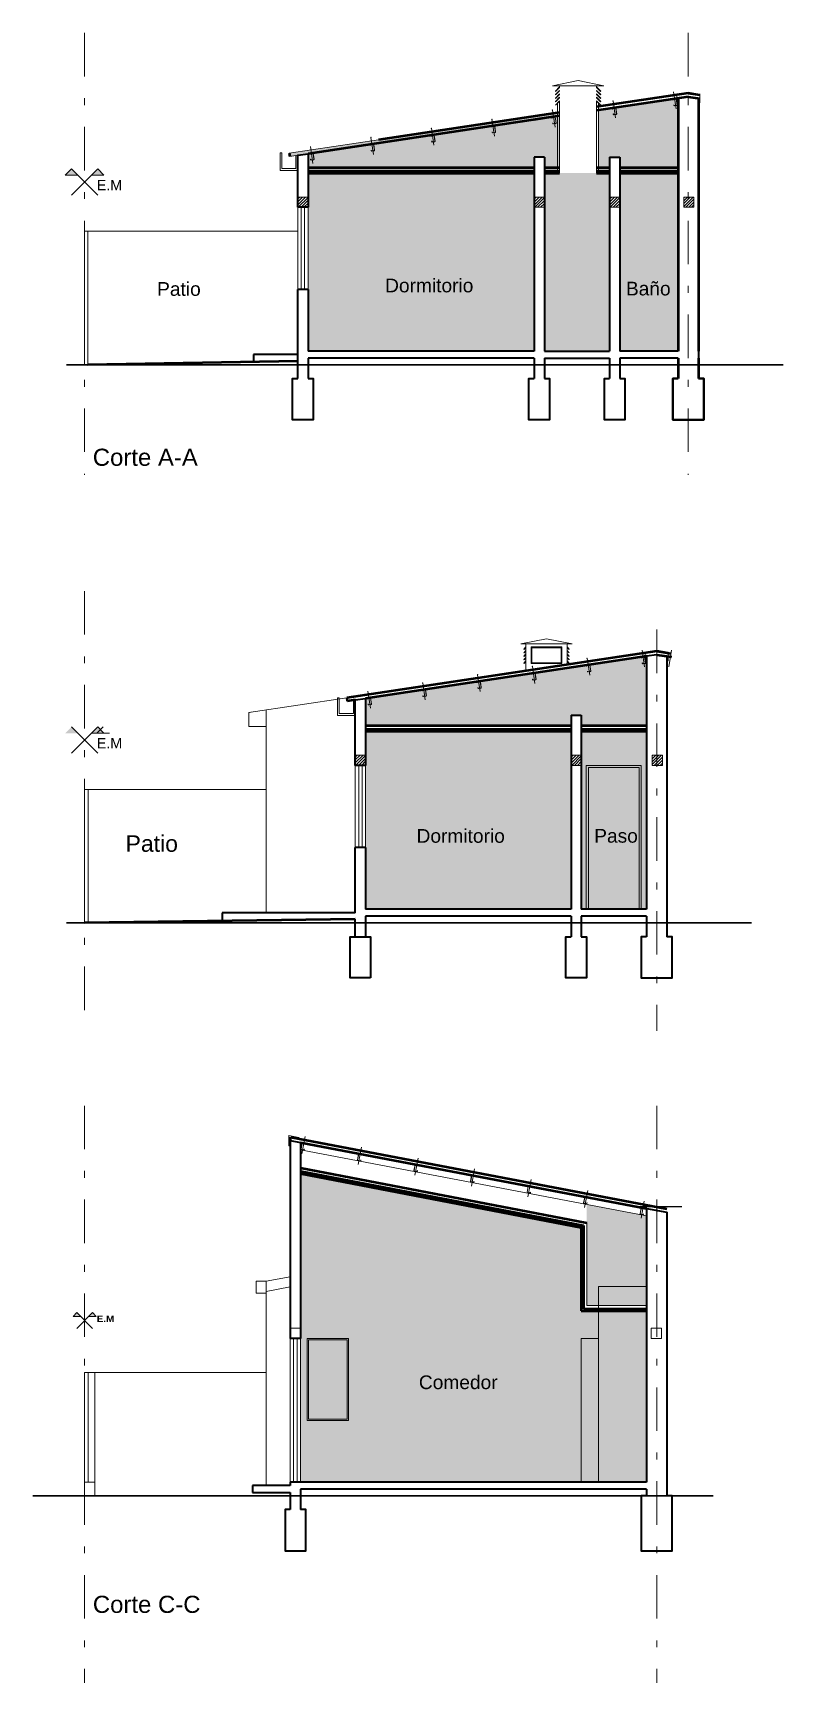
# Model space of a CAD drawing. Header units: millimetres. Extents: x 2761 to 3221, y 1635 to 1962.
# Drawn here: x 2873.03 to 2883.98, y 1832.33 to 1856.41 of the extents above; entities that cross this region are included whole.
import ezdxf

# ---------------------------------------------------------------- set-up
doc = ezdxf.new("R2010")
doc.units = ezdxf.units.MM
doc.linetypes.add('DASHDOT', pattern=[25.4, 12.7, -6.35, 0, -6.35])
for name, color, linetype, lineweight in [('Aberturas', 239, 'Continuous', 18), ('Cotas', 8, 'Continuous', 15), ('Detalles', 3, 'Continuous', 15), ('Ejes', 3, 'DASHDOT', 13), ('Muros', 6, 'Continuous', 50), ('Textos', 3, 'Continuous', 9), ('Vistas', 1, 'Continuous', 20)]:
    doc.layers.add(name, color=color, linetype=linetype, lineweight=lineweight)
doc.layers.add('Ambientes Climatizados', color=7, linetype='Continuous', lineweight=15, true_color=0x9fc5e8)
doc.layers.add('Ambientes No climatizados', color=7, linetype='Continuous', lineweight=15, true_color=0x93c47d)
doc.layers.add('No View', color=70, linetype='Continuous', plot=False)
doc.styles.get("Standard").update_dxf_attribs({"font": 'arial.ttf'})
doc.linetypes.add('ZIGZAG', pattern='A,0.00254,-5.08,[131,ltypeshp.shx,S=5.08,R=0,X=-5.08,Y=0],-10.16,[131,ltypeshp.shx,S=5.08,R=180,X=5.08,Y=0],-5.08', length=20.32254)

# ---------------------------------------------------------------- blocks, each defined once
blk = doc.blocks.new('PCF C N10')
at = {"color": 0}
for p, q in [((-0.025, 0.008), (-0.025, 0.092)), ((-0.023, 0.008), (-0.023, 0.092)), ((0.017, 0.1), (-0.017, 0.1)), ((0.017, 0.098), (-0.017, 0.098)), ((0.017, 0.002), (-0.017, 0.002)), ((0.017, 0), (-0.017, 0)), ((0.023, 0.085), (0.023, 0.092)), ((0.023, 0.085), (0.025, 0.085)), ((0.023, 0.008), (0.023, 0.015)), ((0.023, 0.015), (0.025, 0.015)), ((0.025, 0.085), (0.025, 0.092)), ((0.025, 0.008), (0.025, 0.015))]:
    blk.add_line(p, q, dxfattribs=at)
for centre, radius, start, end in [((-0.017, 0.092), 0.008, 90, 180), ((-0.017, 0.008), 0.008, 180, 270), ((-0.017, 0.092), 0.006, 90, 180), ((-0.017, 0.008), 0.006, 180, 270), ((0.017, 0.092), 0.008, 360, 90), ((0.017, 0.092), 0.006, 360, 90), ((0.017, 0.008), 0.008, 270, 360), ((0.017, 0.008), 0.006, 270, 360)]:
    blk.add_arc(centre, radius, start, end, dxfattribs=at)

msp = doc.modelspace()

# ---------------------------------------------------------------- hatches: boundary and pattern name
at = {"layer": 'Ambientes Climatizados', "lineweight": 20, "transparency": 33554559}
h = msp.add_hatch(color=256, dxfattribs=at)
h.dxf.hatch_style = 1
h.paths.add_polyline_path([(2881.446, 1854.369), (2881.258, 1854.369), (2880.718, 1854.369), (2880.496, 1854.369), (2880.496, 1851.769), (2881.446, 1851.769)])
h.paths.add_polyline_path([(2880.346, 1854.369), (2877.046, 1854.369), (2877.046, 1853.869), (2877.046, 1852.669), (2877.046, 1851.769), (2880.346, 1851.769)])
h.paths.add_polyline_path([(2882.446, 1854.369), (2881.596, 1854.369), (2881.596, 1851.769), (2882.446, 1851.769)])
h = msp.add_hatch(color=256, dxfattribs=at)
h.dxf.hatch_style = 1
h.paths.add_polyline_path([(2880.885, 1846.224), (2877.885, 1846.224), (2877.885, 1845.724), (2877.885, 1844.524), (2877.885, 1843.624), (2880.885, 1843.624)])
h.paths.add_polyline_path([(2881.985, 1846.224), (2881.035, 1846.224), (2881.035, 1843.624), (2881.985, 1843.624)])
h = msp.add_hatch(color=256, dxfattribs=at)
h.dxf.hatch_style = 1
h.paths.add_polyline_path([(2881.035, 1837.362), (2881.285, 1837.362), (2881.285, 1837.762), (2881.035, 1837.762), (2881.035, 1838.982), (2876.935, 1839.769), (2876.935, 1837.362), (2876.935, 1835.262), (2881.035, 1835.262)])
h.paths.add_polyline_path([(2881.285, 1837.362), (2881.035, 1837.362), (2881.035, 1835.262), (2881.285, 1835.262)], flags=17)
h.paths.add_polyline_path([(2881.985, 1837.762), (2881.285, 1837.762), (2881.285, 1835.262), (2881.985, 1835.262)])
at = {"layer": 'Ambientes No climatizados', "lineweight": 20, "transparency": 33554559}
h = msp.add_hatch(color=256, dxfattribs=at)
h.dxf.hatch_style = 1
h.paths.add_polyline_path([(2880.718, 1855.252), (2880.622, 1855.238), (2880.644, 1855.091), (2880.632, 1855.09, -0.645751), (2880.618, 1855.094), (2880.617, 1855.101), (2880.619, 1855.101), (2880.62, 1855.094, 0.414214), (2880.627, 1855.089), (2880.644, 1855.091), (2880.622, 1855.238), (2878.072, 1854.855), (2876.772, 1854.66), (2876.779, 1854.611), (2876.896, 1854.628), (2877.046, 1854.651), (2877.046, 1854.449), (2880.346, 1854.449), (2880.346, 1854.601), (2880.496, 1854.601), (2880.496, 1854.449), (2880.718, 1854.449)])
h.paths.add_polyline_path([(2879.723, 1855.037), (2879.725, 1855.038), (2879.724, 1855.044, -0.414214), (2879.729, 1855.051), (2879.763, 1855.056, -0.414214), (2879.769, 1855.051), (2879.771, 1855.052, 0.414214), (2879.762, 1855.058), (2879.729, 1855.053, 0.414214), (2879.722, 1855.044)], flags=16)
h.paths.add_polyline_path([(2879.736, 1854.961, 0.414214), (2879.743, 1854.956), (2879.777, 1854.959), (2879.743, 1854.956, -0.414214), (2879.736, 1854.961), (2879.733, 1854.968)], flags=16)
h.paths.add_polyline_path([(2878.888, 1854.919, 0.414214), (2878.879, 1854.926), (2878.845, 1854.921, 0.414214), (2878.838, 1854.912), (2878.84, 1854.905), (2878.841, 1854.905), (2878.84, 1854.912, -0.414214), (2878.846, 1854.919), (2878.879, 1854.924, -0.414214), (2878.886, 1854.919)], flags=16)
h.paths.add_polyline_path([(2878.894, 1854.827), (2878.86, 1854.824, -0.414214), (2878.853, 1854.829), (2878.85, 1854.836), (2878.853, 1854.829, 0.414214), (2878.86, 1854.824)], flags=16)
h.paths.add_polyline_path([(2880.627, 1855.087), (2880.66, 1855.094, 0.414214), (2880.665, 1855.101), (2880.653, 1855.184), (2880.655, 1855.184), (2880.665, 1855.101, -0.414214), (2880.66, 1855.094)], flags=16)
h.paths.add_polyline_path([(2880.607, 1855.17), (2880.606, 1855.177), (2880.607, 1855.177), (2880.609, 1855.17)], flags=16)
h.paths.add_polyline_path([(2878.004, 1854.787, 0.414214), (2877.995, 1854.793), (2877.962, 1854.788, 0.414214), (2877.955, 1854.779), (2877.956, 1854.772), (2877.958, 1854.773), (2877.957, 1854.779, -0.414214), (2877.962, 1854.786), (2877.996, 1854.791, -0.414214), (2878.002, 1854.786)], flags=16)
h.paths.add_polyline_path([(2878.01, 1854.694), (2877.976, 1854.691, -0.414214), (2877.969, 1854.696), (2877.966, 1854.703), (2877.969, 1854.696, 0.414214), (2877.976, 1854.691)], flags=16)
h.paths.add_polyline_path([(2877.121, 1854.654, 0.414214), (2877.112, 1854.661), (2877.078, 1854.656, 0.414214), (2877.071, 1854.647), (2877.072, 1854.64), (2877.074, 1854.64), (2877.073, 1854.647, -0.414214), (2877.078, 1854.654), (2877.112, 1854.659, -0.414214), (2877.119, 1854.654)], flags=16)
h.paths.add_polyline_path([(2877.127, 1854.562), (2877.093, 1854.559, -0.414214), (2877.086, 1854.564), (2877.083, 1854.57), (2877.086, 1854.564, 0.414214), (2877.093, 1854.559)], flags=16)
h.paths.add_polyline_path([(2882.446, 1855.403), (2882.428, 1855.393), (2882.428, 1855.458), (2881.288, 1855.287), (2881.288, 1855.248), (2881.288, 1854.449), (2881.446, 1854.449), (2881.446, 1854.601), (2881.596, 1854.601), (2881.596, 1854.449), (2882.446, 1854.449)])
h = msp.add_hatch(color=256, dxfattribs=at)
h.dxf.hatch_style = 1
h.paths.add_polyline_path([(2881.985, 1847.259), (2881.967, 1847.248), (2881.967, 1847.314), (2877.885, 1846.701), (2877.885, 1846.304), (2880.885, 1846.304), (2880.885, 1846.456), (2881.035, 1846.456), (2881.035, 1846.304), (2881.985, 1846.304)])
h = msp.add_hatch(color=256, dxfattribs=at)
h.dxf.hatch_style = 1
h.paths.add_polyline_path([(2881.985, 1839.151), (2881.115, 1839.317), (2881.115, 1839.18), (2881.115, 1837.842), (2881.285, 1837.842), (2881.285, 1838.121), (2881.985, 1838.121)])
h.paths.add_polyline_path([(2881.985, 1838.121), (2881.285, 1838.121), (2881.285, 1837.842), (2881.985, 1837.842)])
at = {"layer": 'Detalles', "lineweight": 20, "true_color": 0xc7c8ca}
h = msp.add_hatch(dxfattribs=at)
h.set_pattern_fill('_USER', color=9, scale=0.03, angle=45, pattern_type=0)
h.set_pattern_definition([(45, (2703.66653, 924.383026), (-0.0212132034, 0.0212132034), [])])
h.paths.add_polyline_path([(2876.896, 1854.019), (2876.896, 1853.869), (2877.046, 1853.869), (2877.046, 1854.019)])
h = msp.add_hatch(dxfattribs=at)
h.set_pattern_fill('_USER', color=9, scale=0.03, angle=45, pattern_type=0)
h.set_pattern_definition([(45, (2700.41653, 924.383026), (-0.0212132034, 0.0212132034), [])])
h.paths.add_polyline_path([(2880.346, 1854.019), (2880.346, 1853.869), (2880.496, 1853.869), (2880.496, 1854.019)])
h = msp.add_hatch(dxfattribs=at)
h.set_pattern_fill('_USER', color=9, scale=0.03, angle=45, pattern_type=0)
h.set_pattern_definition([(45, (2701.51653, 924.383026), (-0.0212132034, 0.0212132034), [])])
h.paths.add_polyline_path([(2881.446, 1854.019), (2881.446, 1853.869), (2881.596, 1853.869), (2881.596, 1854.019)])
h = msp.add_hatch(dxfattribs=at)
h.set_pattern_fill('_USER', color=9, scale=0.03, angle=45, pattern_type=0)
h.set_pattern_definition([(45, (2747.448533, 947.021205), (-0.0212132034, 0.0212132034), [])])
h.paths.add_polyline_path([(2882.529, 1854.019), (2882.529, 1853.869), (2882.679, 1853.869), (2882.679, 1854.019)])
h = msp.add_hatch(dxfattribs=at)
h.set_pattern_fill('_USER', color=9, scale=0.03, angle=45, pattern_type=0)
h.set_pattern_definition([(45, (2704.505843, 916.238397), (-0.0212132034, 0.0212132034), [])])
h.paths.add_polyline_path([(2877.735, 1845.874), (2877.735, 1845.724), (2877.885, 1845.724), (2877.885, 1845.874)])
h = msp.add_hatch(dxfattribs=at)
h.set_pattern_fill('_USER', color=9, scale=0.03, angle=45, pattern_type=0)
h.set_pattern_definition([(45, (2700.955843, 916.238397), (-0.0212132034, 0.0212132034), [])])
h.paths.add_polyline_path([(2880.885, 1845.874), (2880.885, 1845.724), (2881.035, 1845.724), (2881.035, 1845.874)])
h = msp.add_hatch(dxfattribs=at)
h.set_pattern_fill('_USER', color=9, scale=0.03, angle=45, pattern_type=0)
h.set_pattern_definition([(45, (2746.987846, 938.876576), (-0.0212132034, 0.0212132034), [])])
h.paths.add_polyline_path([(2882.068, 1845.874), (2882.068, 1845.724), (2882.218, 1845.724), (2882.218, 1845.874)])
at = {"layer": 'Textos', "true_color": 0xc7c8ca}
h = msp.add_hatch(color=9, dxfattribs=at)
h.paths.add_polyline_path([(2873.593, 1854.429), (2873.503, 1854.337), (2873.684, 1854.337)])
h.paths.add_polyline_path([(2873.976, 1854.429), (2873.885, 1854.337), (2874.066, 1854.337)])
h = msp.add_hatch(color=9, dxfattribs=at)
h.paths.add_polyline_path([(2873.593, 1846.285), (2873.503, 1846.193), (2873.685, 1846.193)])
h.paths.add_polyline_path([(2873.977, 1846.285), (2873.885, 1846.193), (2874.066, 1846.193)])
h = msp.add_hatch(color=9, dxfattribs=at)
h.paths.add_polyline_path([(2873.67, 1837.737), (2873.616, 1837.682), (2873.725, 1837.682)])
h.paths.add_polyline_path([(2873.9, 1837.737), (2873.845, 1837.682), (2873.954, 1837.682)])

# ---------------------------------------------------------------- linework, layer by layer
at = {"layer": 'Aberturas', "color": 9, "true_color": 0xc7c8ca}
for p, q in [((2876.896, 1853.869), (2876.896, 1852.669)), ((2876.946, 1853.869), (2876.946, 1852.669)), ((2876.996, 1853.869), (2876.996, 1852.669)), ((2877.046, 1853.869), (2877.046, 1852.669)), ((2877.735, 1845.724), (2877.735, 1844.524)), ((2877.785, 1845.724), (2877.785, 1844.524)), ((2877.835, 1845.724), (2877.835, 1844.524)), ((2877.885, 1845.724), (2877.885, 1844.524))]:
    msp.add_line(p, q, dxfattribs=at)
at = {"layer": 'Aberturas', "color": 9, "lineweight": 20, "true_color": 0xc7c8ca}
for p, q in [((2876.785, 1837.362), (2876.785, 1835.262)), ((2876.835, 1837.362), (2876.835, 1835.262)), ((2876.885, 1837.362), (2876.885, 1835.262)), ((2876.935, 1837.362), (2876.935, 1835.262))]:
    msp.add_line(p, q, dxfattribs=at)
at = {"layer": 'Aberturas', "color": 9, "true_color": 0xc7c8ca}
for points in [[(2881.908, 1843.624), (2881.108, 1843.624), (2881.108, 1845.724), (2881.908, 1845.724)], [(2881.878, 1843.624), (2881.138, 1843.624), (2881.138, 1845.694), (2881.878, 1845.694)]]:
    msp.add_lwpolyline(points, close=True, dxfattribs=at)
at = {"layer": 'Aberturas', "color": 9, "lineweight": 20, "true_color": 0xc7c8ca}
for points in [[(2877.035, 1837.362), (2877.635, 1837.362), (2877.635, 1836.162), (2877.035, 1836.162)], [(2877.055, 1837.342), (2877.615, 1837.342), (2877.615, 1836.182), (2877.055, 1836.182)]]:
    msp.add_lwpolyline(points, close=True, dxfattribs=at)
at = {"layer": 'Cotas', "color": 9, "lineweight": 50, "true_color": 0xc7c8ca}
for p, q in [((2882.446, 1855.461), (2882.446, 1851.769)), ((2882.746, 1855.461), (2882.746, 1851.769)), ((2882.446, 1851.669), (2882.446, 1851.369)), ((2882.746, 1851.669), (2882.746, 1851.369))]:
    msp.add_line(p, q, dxfattribs=at)
at = {"layer": 'Detalles', "color": 9, "lineweight": 5, "true_color": 0xc7c8ca}
for p, q in [((2880.988, 1855.718), (2880.613, 1855.643)), ((2881.363, 1855.643), (2880.988, 1855.718)), ((2881.363, 1855.643), (2880.613, 1855.643)), ((2880.718, 1855.643), (2880.718, 1855.618)), ((2880.718, 1855.576), (2880.718, 1855.568)), ((2880.718, 1855.525), (2880.718, 1855.517)), ((2880.718, 1855.474), (2880.718, 1855.466)), ((2881.258, 1855.643), (2881.258, 1855.618)), ((2881.258, 1855.576), (2881.258, 1855.568)), ((2881.258, 1855.525), (2881.258, 1855.517)), ((2881.258, 1855.474), (2881.258, 1855.466)), ((2880.688, 1855.248), (2880.688, 1855.386)), ((2880.688, 1855.248), (2880.688, 1854.369)), ((2880.718, 1855.424), (2880.718, 1854.369)), ((2881.258, 1855.424), (2881.258, 1854.369)), ((2881.288, 1855.248), (2881.288, 1855.386)), ((2881.288, 1855.248), (2881.288, 1854.369)), ((2880.527, 1847.573), (2880.152, 1847.498)), ((2880.902, 1847.498), (2880.152, 1847.498)), ((2880.227, 1847.103), (2880.227, 1847.498)), ((2880.902, 1847.498), (2880.527, 1847.573)), ((2880.827, 1847.193), (2880.827, 1847.498))]:
    msp.add_line(p, q, dxfattribs=at)
at = {"layer": 'Detalles', "color": 9, "lineweight": 20, "true_color": 0xc7c8ca}
for p, q in [((2882.418, 1855.305), (2882.381, 1855.552)), ((2880.651, 1855.04), (2880.614, 1855.287)), ((2881.535, 1855.173), (2881.498, 1855.42)), ((2878.884, 1854.775), (2878.847, 1855.022)), ((2879.768, 1854.907), (2879.731, 1855.155)), ((2877.117, 1854.51), (2877.08, 1854.757)), ((2878.001, 1854.642), (2877.964, 1854.89)), ((2881.157, 1847.04), (2881.12, 1847.288)), ((2881.958, 1847.16), (2881.921, 1847.408)), ((2882.312, 1847.16), (2882.349, 1847.408)), ((2879.557, 1846.8), (2879.52, 1847.048)), ((2880.357, 1846.92), (2880.32, 1847.168)), ((2877.957, 1846.56), (2877.919, 1846.807)), ((2878.757, 1846.68), (2878.72, 1846.928)), ((2877.002, 1840.308), (2876.954, 1840.057)), ((2876.935, 1840.113), (2881.985, 1839.151)), ((2877.827, 1840.15), (2877.78, 1839.899)), ((2878.653, 1839.993), (2878.605, 1839.742)), ((2879.478, 1839.836), (2879.43, 1839.585)), ((2880.303, 1839.678), (2880.256, 1839.428)), ((2881.129, 1839.521), (2881.081, 1839.271)), ((2881.954, 1839.364), (2881.906, 1839.114)), ((2881.115, 1839.049), (2881.115, 1837.842)), ((2881.115, 1837.842), (2881.985, 1837.842))]:
    msp.add_line(p, q, dxfattribs=at)
at = {"layer": 'Detalles', "color": 9, "lineweight": 50, "true_color": 0xc7c8ca}
for p, q in [((2876.896, 1851.624), (2873.834, 1851.569)), ((2877.735, 1843.479), (2873.785, 1843.424))]:
    msp.add_line(p, q, dxfattribs=at)
at = {"layer": 'Detalles', "color": 9, "lineweight": 5, "true_color": 0xc7c8ca}
for points in [[(2880.718, 1855.618), (2880.66, 1855.56), (2880.656, 1855.564), (2880.718, 1855.626)], [(2880.718, 1855.568), (2880.66, 1855.51), (2880.656, 1855.514), (2880.718, 1855.576)], [(2880.718, 1855.517), (2880.66, 1855.459), (2880.656, 1855.463), (2880.718, 1855.525)], [(2880.718, 1855.466), (2880.66, 1855.408), (2880.656, 1855.412), (2880.718, 1855.474)], [(2881.258, 1855.618), (2881.316, 1855.56), (2881.32, 1855.564), (2881.258, 1855.626)], [(2881.258, 1855.568), (2881.316, 1855.51), (2881.32, 1855.514), (2881.258, 1855.576)], [(2881.258, 1855.517), (2881.316, 1855.459), (2881.32, 1855.463), (2881.258, 1855.525)], [(2881.258, 1855.466), (2881.316, 1855.408), (2881.32, 1855.412), (2881.258, 1855.474)], [(2880.718, 1855.416), (2880.66, 1855.358), (2880.656, 1855.362), (2880.718, 1855.424)], [(2881.258, 1855.416), (2881.316, 1855.358), (2881.32, 1855.362), (2881.258, 1855.424)], [(2880.227, 1847.444), (2880.2, 1847.416), (2880.196, 1847.42), (2880.227, 1847.452)], [(2880.227, 1847.393), (2880.2, 1847.365), (2880.196, 1847.369), (2880.227, 1847.401)], [(2880.227, 1847.342), (2880.2, 1847.314), (2880.196, 1847.318), (2880.227, 1847.35)], [(2880.227, 1847.292), (2880.2, 1847.264), (2880.196, 1847.268), (2880.227, 1847.3)], [(2880.227, 1847.241), (2880.2, 1847.213), (2880.196, 1847.217), (2880.227, 1847.249)], [(2880.827, 1847.444), (2880.855, 1847.416), (2880.859, 1847.42), (2880.827, 1847.452)], [(2880.827, 1847.393), (2880.855, 1847.365), (2880.859, 1847.369), (2880.827, 1847.401)], [(2880.827, 1847.342), (2880.855, 1847.314), (2880.859, 1847.318), (2880.827, 1847.35)], [(2880.827, 1847.292), (2880.855, 1847.264), (2880.859, 1847.268), (2880.827, 1847.3)], [(2880.827, 1847.241), (2880.855, 1847.213), (2880.859, 1847.217), (2880.827, 1847.249)]]:
    msp.add_lwpolyline(points, dxfattribs=at)
at = {"layer": 'Detalles', "color": 9, "lineweight": 20, "true_color": 0xc7c8ca}
for points in [[(2882.596, 1855.534), (2882.596, 1855.548), (2882.428, 1855.519), (2882.428, 1855.393), (2882.446, 1855.403)], [(2882.596, 1855.534), (2882.596, 1855.548), (2882.763, 1855.52), (2882.763, 1855.393), (2882.746, 1855.403)], [(2876.869, 1854.624), (2876.869, 1854.433), (2876.663, 1854.433), (2876.663, 1854.662), (2876.638, 1854.662), (2876.638, 1854.404), (2876.896, 1854.404)], [(2882.135, 1847.389), (2882.135, 1847.404), (2881.967, 1847.374), (2881.967, 1847.248), (2881.985, 1847.259)], [(2882.135, 1847.389), (2882.135, 1847.404), (2882.302, 1847.376), (2882.302, 1847.248), (2882.285, 1847.259)], [(2877.708, 1846.675), (2877.708, 1846.483), (2877.502, 1846.483), (2877.502, 1846.712), (2877.478, 1846.712), (2877.478, 1846.454), (2877.735, 1846.454)], [(2876.785, 1840.173), (2876.785, 1840.173), (2876.765, 1840.173), (2876.765, 1840.324), (2876.911, 1840.295), (2876.908, 1840.278)]]:
    msp.add_lwpolyline(points, dxfattribs=at)
for points in [[(2877.046, 1853.869), (2876.896, 1853.869), (2876.896, 1854.019), (2877.046, 1854.019)], [(2880.496, 1853.869), (2880.346, 1853.869), (2880.346, 1854.019), (2880.496, 1854.019)], [(2881.596, 1853.869), (2881.446, 1853.869), (2881.446, 1854.019), (2881.596, 1854.019)], [(2882.679, 1853.869), (2882.529, 1853.869), (2882.529, 1854.019), (2882.679, 1854.019)], [(2877.885, 1845.724), (2877.735, 1845.724), (2877.735, 1845.874), (2877.885, 1845.874)], [(2881.035, 1845.724), (2880.885, 1845.724), (2880.885, 1845.874), (2881.035, 1845.874)], [(2882.218, 1845.724), (2882.068, 1845.724), (2882.068, 1845.874), (2882.218, 1845.874)], [(2876.785, 1837.362), (2876.935, 1837.362), (2876.935, 1837.512), (2876.785, 1837.512)], [(2882.054, 1837.362), (2882.204, 1837.362), (2882.204, 1837.512), (2882.054, 1837.512)]]:
    msp.add_lwpolyline(points, close=True, dxfattribs=at)
at = {"layer": 'Detalles', "color": 9, "lineweight": 5, "true_color": 0xc7c8ca}
for points in [[(2880.752, 1847.213), (2880.302, 1847.213), (2880.302, 1847.452), (2880.752, 1847.452)], [(2880.742, 1847.223), (2880.312, 1847.223), (2880.312, 1847.442), (2880.742, 1847.442)]]:
    msp.add_lwpolyline(points, close=True, dxfattribs=at)
at = {"layer": 'Detalles', "color": 9, "lineweight": 20, "true_color": 0xc7c8ca}
for p in [(2880.614, 1855.287), (2881.498, 1855.42), (2878.847, 1855.022), (2879.731, 1855.155), (2877.964, 1854.89), (2881.12, 1847.288), (2879.52, 1847.048), (2880.32, 1847.168), (2878.72, 1846.928)]:
    msp.add_point(p, dxfattribs=at)
at = {"layer": 'Ejes', "color": 9, "ltscale": 0.05, "true_color": 0xc7c8ca}
for p, q in [((2873.784, 1856.413), (2873.784, 1849.965)), ((2882.596, 1856.413), (2882.596, 1849.965)), ((2873.785, 1848.268), (2873.785, 1841.85)), ((2882.135, 1847.707), (2882.135, 1841.85)), ((2873.785, 1840.757), (2873.785, 1832.332)), ((2882.135, 1840.757), (2882.135, 1832.332))]:
    msp.add_line(p, q, dxfattribs=at)
at = {"layer": 'Muros', "color": 9, "true_color": 0xc7c8ca}
for p, q in [((2882.596, 1855.534), (2881.258, 1855.333)), ((2882.596, 1855.483), (2881.258, 1855.283)), ((2882.596, 1855.534), (2882.763, 1855.509)), ((2882.596, 1855.483), (2882.763, 1855.458)), ((2880.718, 1855.202), (2877.046, 1854.651)), ((2880.718, 1855.252), (2878.072, 1854.855)), ((2876.772, 1854.66), (2876.779, 1854.611)), ((2877.046, 1854.399), (2880.346, 1854.399)), ((2877.046, 1854.369), (2880.346, 1854.369)), ((2880.496, 1854.399), (2880.718, 1854.399)), ((2880.496, 1854.369), (2880.718, 1854.369)), ((2881.258, 1854.399), (2881.446, 1854.399)), ((2881.258, 1854.369), (2881.446, 1854.369)), ((2881.596, 1854.399), (2882.446, 1854.399)), ((2881.596, 1854.369), (2882.446, 1854.369)), ((2882.135, 1847.389), (2877.611, 1846.711)), ((2881.985, 1847.316), (2877.885, 1846.701)), ((2882.135, 1847.389), (2882.342, 1847.358)), ((2882.135, 1847.339), (2882.351, 1847.306)), ((2877.611, 1846.711), (2877.619, 1846.661)), ((2877.735, 1846.679), (2877.619, 1846.661)), ((2877.885, 1846.254), (2880.885, 1846.254)), ((2877.885, 1846.224), (2880.885, 1846.224)), ((2881.035, 1846.254), (2881.985, 1846.254)), ((2881.035, 1846.224), (2881.985, 1846.224)), ((2876.794, 1840.299), (2882.285, 1839.253)), ((2876.935, 1840.222), (2881.985, 1839.259)), ((2876.935, 1839.851), (2881.115, 1839.049)), ((2876.935, 1839.8), (2881.065, 1839.007)), ((2876.935, 1839.769), (2881.035, 1838.982)), ((2881.035, 1839.013), (2881.035, 1837.762)), ((2881.065, 1839.007), (2881.065, 1837.792)), ((2881.035, 1837.762), (2881.985, 1837.762)), ((2881.065, 1837.792), (2881.985, 1837.792))]:
    msp.add_line(p, q, dxfattribs=at)
at = {"layer": 'Muros', "color": 9, "lineweight": 35, "true_color": 0xc7c8ca}
for p, q in [((2882.596, 1855.483), (2882.446, 1855.461)), ((2882.446, 1855.461), (2882.446, 1851.769)), ((2882.596, 1855.483), (2882.746, 1855.461)), ((2882.746, 1855.461), (2882.746, 1851.369)), ((2880.346, 1855.146), (2880.496, 1855.168)), ((2880.346, 1854.601), (2880.346, 1851.769)), ((2880.496, 1854.601), (2880.346, 1854.601)), ((2880.496, 1854.601), (2880.496, 1851.769)), ((2881.446, 1854.601), (2881.446, 1851.769)), ((2881.446, 1854.601), (2881.596, 1854.601)), ((2881.596, 1854.601), (2881.596, 1851.769)), ((2877.046, 1853.869), (2876.896, 1853.869)), ((2877.046, 1852.669), (2876.896, 1852.669)), ((2876.896, 1851.719), (2876.252, 1851.719)), ((2876.252, 1851.719), (2876.252, 1851.608)), ((2880.346, 1851.769), (2877.046, 1851.769)), ((2880.346, 1851.669), (2877.046, 1851.669)), ((2880.346, 1851.669), (2880.346, 1851.369)), ((2880.496, 1851.769), (2881.446, 1851.769)), ((2880.496, 1851.669), (2880.496, 1851.369)), ((2880.496, 1851.669), (2881.446, 1851.669)), ((2881.446, 1851.669), (2881.446, 1851.369)), ((2882.446, 1851.769), (2881.596, 1851.769)), ((2881.596, 1851.669), (2881.596, 1851.369)), ((2882.446, 1851.669), (2881.596, 1851.669)), ((2882.446, 1851.669), (2882.446, 1851.369)), ((2882.135, 1847.339), (2881.985, 1847.316)), ((2881.985, 1847.316), (2881.985, 1843.624)), ((2882.135, 1847.339), (2882.285, 1847.316)), ((2882.285, 1847.316), (2882.285, 1843.224)), ((2880.885, 1846.456), (2880.885, 1843.624)), ((2880.885, 1846.456), (2881.035, 1846.456)), ((2881.035, 1846.456), (2881.035, 1843.624)), ((2877.885, 1845.724), (2877.735, 1845.724)), ((2877.885, 1844.524), (2877.735, 1844.524)), ((2877.735, 1843.574), (2875.791, 1843.574)), ((2875.791, 1843.574), (2875.791, 1843.455)), ((2880.885, 1843.624), (2877.885, 1843.624)), ((2880.885, 1843.524), (2877.885, 1843.524)), ((2880.885, 1843.524), (2880.885, 1843.224)), ((2881.985, 1843.624), (2881.035, 1843.624)), ((2881.035, 1843.524), (2881.035, 1843.224)), ((2881.985, 1843.524), (2881.035, 1843.524)), ((2881.985, 1843.524), (2881.985, 1843.224)), ((2876.785, 1840.25), (2876.785, 1837.362)), ((2876.935, 1840.222), (2876.935, 1837.362)), ((2881.985, 1839.259), (2881.985, 1835.262)), ((2881.985, 1839.259), (2882.285, 1839.202)), ((2882.285, 1839.202), (2882.285, 1835.062)), ((2876.785, 1835.212), (2876.233, 1835.212)), ((2876.233, 1835.212), (2876.233, 1835.112)), ((2881.985, 1835.262), (2876.785, 1835.262)), ((2876.785, 1835.262), (2876.785, 1835.212)), ((2876.233, 1835.112), (2876.785, 1835.112)), ((2876.785, 1835.112), (2876.785, 1834.862)), ((2881.985, 1835.162), (2876.935, 1835.162)), ((2876.935, 1835.162), (2876.935, 1834.862)), ((2881.985, 1835.162), (2881.985, 1835.062))]:
    msp.add_line(p, q, dxfattribs=at)
at = {"layer": 'Muros', "color": 9, "linetype": 'ZIGZAG', "ltscale": 0.003, "true_color": 0xc7c8ca}
for p, q in [((2877.046, 1854.449), (2880.346, 1854.449)), ((2880.496, 1854.449), (2880.718, 1854.449)), ((2881.258, 1854.449), (2881.446, 1854.449)), ((2881.596, 1854.449), (2882.446, 1854.449)), ((2877.885, 1846.304), (2880.885, 1846.304)), ((2881.035, 1846.304), (2881.985, 1846.304))]:
    msp.add_line(p, q, dxfattribs=at)
at = {"layer": 'Muros', "color": 9, "lineweight": 35, "true_color": 0xc7c8ca}
for points in [[(2876.896, 1853.869), (2876.896, 1854.628), (2877.046, 1854.651), (2877.046, 1853.869)], [(2876.896, 1851.369), (2876.896, 1852.669)], [(2877.046, 1852.669), (2877.046, 1851.769)], [(2877.046, 1851.669), (2877.046, 1851.369)], [(2877.046, 1851.369), (2877.121, 1851.369), (2877.121, 1850.769), (2876.821, 1850.769), (2876.821, 1851.369), (2876.896, 1851.369)], [(2880.496, 1851.369), (2880.571, 1851.369), (2880.571, 1850.769), (2880.271, 1850.769), (2880.271, 1851.369), (2880.346, 1851.369)], [(2881.596, 1851.369), (2881.671, 1851.369), (2881.671, 1850.769), (2881.371, 1850.769), (2881.371, 1851.369), (2881.446, 1851.369)], [(2882.746, 1851.369), (2882.821, 1851.369), (2882.821, 1850.769), (2882.371, 1850.769), (2882.371, 1851.369), (2882.446, 1851.369)], [(2882.446, 1851.369), (2882.371, 1851.369), (2882.371, 1850.769), (2882.821, 1850.769), (2882.821, 1851.369), (2882.746, 1851.369)], [(2877.735, 1845.724), (2877.735, 1846.679), (2877.885, 1846.701), (2877.885, 1845.724)], [(2877.735, 1843.574), (2877.735, 1844.524)], [(2877.885, 1844.524), (2877.885, 1843.624)], [(2877.735, 1843.224), (2877.735, 1843.479)], [(2877.885, 1843.524), (2877.885, 1843.224)], [(2881.035, 1843.224), (2881.11, 1843.224), (2881.11, 1842.624), (2880.81, 1842.624), (2880.81, 1843.224), (2880.885, 1843.224)], [(2881.985, 1843.224), (2881.91, 1843.224), (2881.91, 1842.624), (2882.36, 1842.624), (2882.36, 1843.224), (2882.285, 1843.224)], [(2876.785, 1840.25), (2876.935, 1840.222)], [(2876.935, 1837.362), (2876.785, 1837.362)], [(2881.985, 1835.062), (2881.91, 1835.062), (2881.91, 1834.262), (2882.36, 1834.262), (2882.36, 1835.062), (2882.285, 1835.062)], [(2876.785, 1834.862), (2876.712, 1834.862), (2876.712, 1834.262), (2877.012, 1834.262), (2877.012, 1834.862), (2876.935, 1834.862)]]:
    msp.add_lwpolyline(points, dxfattribs=at)
msp.add_lwpolyline([(2877.96, 1842.624), (2877.66, 1842.624), (2877.66, 1843.224), (2877.96, 1843.224)], close=True, dxfattribs=at)
at = {"layer": 'Muros', "color": 9, "true_color": 0xc7c8ca}
msp.add_lwpolyline([(2876.785, 1840.25), (2876.794, 1840.299)], dxfattribs=at)
at = {"layer": 'No View'}
msp.add_line((2881.812, 1839.288), (2882.5, 1839.288), dxfattribs=at)
at = {"layer": 'Textos', "color": 9, "true_color": 0xc7c8ca}
for p, q in [((2873.593, 1854.429), (2873.503, 1854.337)), ((2873.684, 1854.337), (2873.503, 1854.337)), ((2873.593, 1854.429), (2873.976, 1854.045)), ((2873.593, 1854.045), (2873.976, 1854.429)), ((2874.066, 1854.337), (2873.885, 1854.337)), ((2873.976, 1854.429), (2874.066, 1854.337)), ((2873.593, 1846.285), (2873.977, 1845.901)), ((2873.593, 1845.901), (2873.977, 1846.285)), ((2874.054, 1846.285), (2873.964, 1846.193)), ((2873.977, 1846.285), (2874.066, 1846.193)), ((2874.066, 1846.193), (2873.885, 1846.193)), ((2874.146, 1846.193), (2873.964, 1846.193)), ((2873.67, 1837.737), (2873.616, 1837.682)), ((2873.725, 1837.682), (2873.616, 1837.682)), ((2873.67, 1837.737), (2873.9, 1837.506)), ((2873.67, 1837.506), (2873.9, 1837.737)), ((2873.954, 1837.682), (2873.845, 1837.682)), ((2873.9, 1837.737), (2873.954, 1837.682))]:
    msp.add_line(p, q, dxfattribs=at)
at = {"layer": 'Vistas', "color": 9, "lineweight": 20, "true_color": 0xc7c8ca}
for p, q in [((2878.072, 1854.855), (2876.772, 1854.66)), ((2876.779, 1854.611), (2876.896, 1854.628)), ((2876.896, 1853.519), (2873.784, 1853.519)), ((2873.784, 1853.519), (2873.784, 1851.569)), ((2873.834, 1853.519), (2873.834, 1851.569)), ((2877.611, 1846.711), (2876.18, 1846.496)), ((2876.435, 1846.534), (2876.435, 1843.574)), ((2876.435, 1845.374), (2873.785, 1845.374)), ((2873.785, 1845.374), (2873.785, 1843.424)), ((2873.835, 1845.374), (2873.835, 1843.424)), ((2876.785, 1838.262), (2876.435, 1838.195)), ((2876.435, 1838.195), (2876.435, 1835.212)), ((2876.785, 1838.114), (2876.435, 1838.048)), ((2881.285, 1838.121), (2881.285, 1835.262)), ((2881.285, 1838.121), (2881.985, 1838.121)), ((2881.035, 1837.362), (2881.035, 1835.262)), ((2881.035, 1837.362), (2881.285, 1837.362)), ((2873.934, 1836.862), (2876.435, 1836.862))]:
    msp.add_line(p, q, dxfattribs=at)
at = {"layer": 'Vistas', "color": 9, "lineweight": 30, "true_color": 0xc7c8ca}
for p, q in [((2873.522, 1851.569), (2883.979, 1851.569)), ((2873.522, 1843.424), (2883.518, 1843.424)), ((2882.96, 1835.062), (2873.031, 1835.062))]:
    msp.add_line(p, q, dxfattribs=at)
at = {"layer": 'Vistas', "color": 9, "lineweight": 20, "true_color": 0xc7c8ca}
msp.add_lwpolyline([(2876.192, 1846.498), (2876.192, 1846.498), (2876.192, 1846.498), (2876.204, 1846.5), (2876.18, 1846.496), (2876.18, 1846.29), (2876.437, 1846.29)], dxfattribs=at)
for points in [[(2876.435, 1838.195), (2876.287, 1838.195), (2876.287, 1838.019), (2876.435, 1838.019)], [(2873.785, 1836.862), (2873.835, 1836.862), (2873.835, 1835.262), (2873.785, 1835.262)], [(2873.785, 1836.862), (2873.934, 1836.862), (2873.934, 1835.262), (2873.785, 1835.262)], [(2873.934, 1835.262), (2873.784, 1835.262), (2873.784, 1835.062), (2873.934, 1835.062)]]:
    msp.add_lwpolyline(points, close=True, dxfattribs=at)

# ---------------------------------------------------------------- block references
at = {"layer": 'Detalles', "color": 9, "lineweight": 20, "true_color": 0xc7c8ca, "rotation": 188.5307656100462}
for p in [(2882.396, 1855.453), (2881.513, 1855.321), (2879.746, 1855.056), (2880.629, 1855.188), (2877.978, 1854.791), (2878.862, 1854.923), (2877.095, 1854.658), (2881.935, 1847.309), (2880.335, 1847.069), (2881.135, 1847.189), (2878.735, 1846.829), (2879.535, 1846.949), (2877.934, 1846.709)]:
    msp.add_blockref('PCF C N10', p, dxfattribs=at)
at = {"layer": 'Detalles', "color": 9, "lineweight": 20, "true_color": 0xc7c8ca, "xscale": -1, "rotation": 169.2096655938015}
for p in [(2876.984, 1840.212), (2877.809, 1840.054), (2878.634, 1839.897), (2879.46, 1839.74), (2880.285, 1839.583), (2881.11, 1839.426), (2881.936, 1839.268)]:
    msp.add_blockref('PCF C N10', p, dxfattribs=at)

# ---------------------------------------------------------------- texts
at = {"layer": 'Textos', "color": 9, "lineweight": 20, "true_color": 0xc7c8ca}
for s, height, p in [('Patio', 0.2, (2874.843, 1852.577)), ('Dormitorio', 0.2, (2878.171, 1852.628)), ('Baño', 0.2, (2881.686, 1852.583)), ('Corte A-A', 0.25, (2873.904, 1850.096)), ('Patio', 0.24, (2874.383, 1844.463)), ('Dormitorio', 0.2, (2878.63, 1844.595)), ('Paso', 0.2, (2881.223, 1844.596)), ('Corte C-C', 0.25, (2873.905, 1833.355))]:
    msp.add_text(s, height=height, dxfattribs=at).set_placement(p)
at = {"layer": 'Textos', "color": 9, "true_color": 0xc7c8ca, "attachment_point": 3}
for s, insert, char_height, width in [('{\\fArial|b0|i0|c0|p34;E.M}', (2874.333, 1854.268), 0.15, 2.1098), ('{\\fArial|b0|i0|c0|p34;E.M}', (2874.334, 1846.123), 0.15, 2.1098), ('{\\fArial Black|b0|i0|c0|p34;E.M}', (2874.218, 1837.692), 0.09, 1.26588)]:
    msp.add_mtext(s, dxfattribs=dict(at, insert=insert, char_height=char_height, width=width))
at = {"layer": 'Textos', "color": 9, "lineweight": 20, "true_color": 0xc7c8ca, "insert": (2879.813, 1836.821), "char_height": 0.2, "width": 1.47542, "attachment_point": 3}
msp.add_mtext('{\\fArial|b0|i0|c0|p34;Comedor}', dxfattribs=at)

doc.saveas('drawing.dxf')
